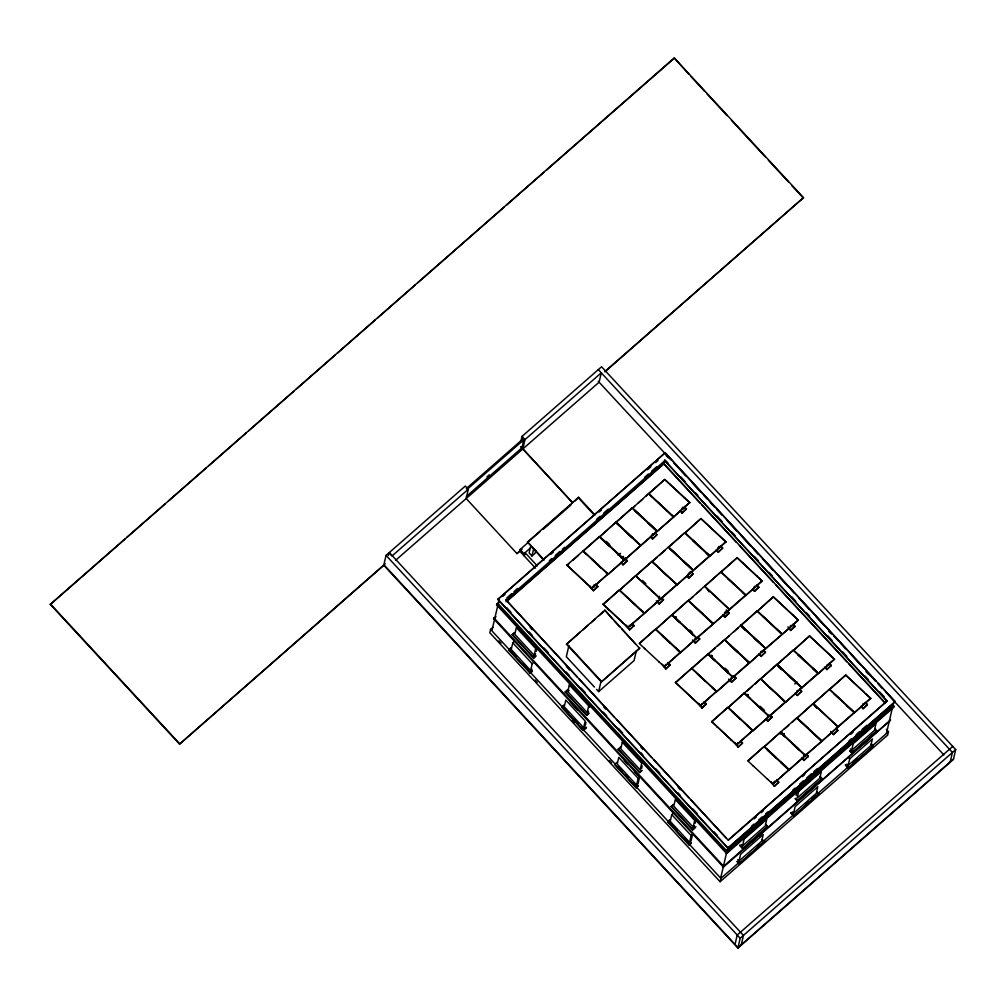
<?xml version="1.0" encoding="UTF-8"?>
<svg xmlns="http://www.w3.org/2000/svg" width="1006" height="1006" viewBox="0 0 1006 1006"><rect width="100%" height="100%" fill="white"/><g stroke="black" fill="none" stroke-linecap="round" stroke-linejoin="round"><path stroke-width="1.5" d="M383.952 565.234L179.546 744.138L50.3 604.417L674.259 57.946L803.505 197.666L604.895 371.843M179.546 744.138L385.235 563.75M466.105 498.611L468.28 489.243L465.313 486.024L386.053 555.4L383.764 565.221L737.901 948.054L953.411 759.429L955.7 749.608L601.563 366.762L522.026 436.39L520.781 441.747M388.404 555.463L389.033 552.784L392 556.004L468.28 489.243M522.428 441.584L523.057 438.905L523.837 439.735L521.963 447.771L466.432 496.373M522.818 448.978L524.994 439.597L601.274 372.836L599.098 382.205L395.685 560.241M492.94 627.329L490.576 629.391L489.796 632.736L720.12 881.734L887.707 735.046L888.487 731.702L886.349 729.388M726.621 853.566L726.885 852.447L894.183 706.011L893.932 707.13L726.621 853.566L496.562 604.858L499.177 601.676M497.819 599.45L665.192 452.75L895.189 701.735L727.879 848.159L497.819 599.45L665.192 452.75M493.619 618.715L493.82 617.822L723.616 866.241L723.415 867.134L493.619 618.715L495.971 616.653M492.135 629.781L497.819 605.348M499.177 599.538L498.171 603.814L726.948 851.126L892.825 705.935L893.491 703.081M505.955 599.928L728.256 840.249L887.116 700.993L664.815 460.673L505.955 599.928L577.218 676.963M466.13 498.473L516.958 553.589L520.542 550.357M528.276 542.36L520.152 549.465L519.762 551.137L535.544 568.189M524.289 556.029L525.069 552.684L530.866 547.604M543.781 560.329L527.559 541.97L578.601 497.291L594.974 514.984M530.803 545.742L529.131 552.91L531.985 555.991L535.104 553.262L535.77 550.383M532.287 671.316L530.162 673.177L508.709 649.989L510.922 647.763M535.821 656.138L533.696 657.999L512.243 634.811L514.456 632.585M531.985 555.991L533.645 548.811M514.217 641.564L512.809 642.809L511.249 649.499L530.627 670.461L532.048 669.216M530.162 673.177L532.375 670.964M530.627 670.461L532.187 663.771L533.608 662.526M533.696 657.999L535.909 655.786M534.161 655.283L535.72 648.593L516.33 627.631L514.783 634.321L534.161 655.283L535.582 654.038M536.211 651.36L536.827 648.681M674.259 57.946L688.984 74.419M574.967 501.013L578.601 497.291M566.479 644.217L604.883 610.177L639.665 648.43L601.374 681.942L566.479 644.217L580.399 632.032M568.868 645.739L566.328 656.692L594.471 687.111M586.347 727.678L583.153 730.469L561.7 707.268L563.913 705.055M588.812 713.43L586.687 715.291L565.234 692.09L567.447 689.877M588.573 711.33L587.152 712.575L567.774 691.612L569.321 684.923L570.742 683.678M593.037 586.196L593.678 586.9L594.181 584.763M593.527 590.195L589.642 586.008L593.402 590.736L597.778 586.473L595.841 584.373M593.402 590.736L597.778 586.473M604.883 610.177L612.164 618.715M583.618 727.753L585.178 721.051L565.8 700.088L564.24 706.79L583.618 727.753L585.039 726.508M587.152 712.575L588.711 705.872L590.132 704.64L589.503 707.319M622.588 560.329L623.343 557.123M583.153 730.469L586.435 727.313M586.687 715.291L588.9 713.065M623.984 557.814L623.242 561.034L623.946 560.405L623.305 559.713M585.354 725.163L585.982 722.484M621.016 562.769L622.953 564.856L627.329 560.606L625.392 558.506M622.953 564.856L627.329 560.606M596.558 689.362L598.633 691.625L601.186 680.672M601.374 681.942L639.791 647.902M664.815 459.616L663.809 463.904L507.137 601.035M664.815 460.673L887.053 701.257M629.706 629.316L625.833 625.128L629.58 629.857L633.969 625.594L632.02 623.506M650.58 536.902L652.517 538.99L656.893 534.739L654.956 532.639M629.58 629.857L633.969 625.594M656.893 534.739L652.517 538.99M636.308 651.008L634.082 660.59L598.633 691.625M616.904 762.334L614.691 764.56L636.144 787.748L638.269 785.887M641.803 770.709L639.678 772.57L618.225 749.382L620.438 747.156M622.312 742.202L620.765 748.904L640.143 769.854L641.702 763.164L622.312 742.202L623.733 740.969M659.031 598.381L659.521 596.244M656.239 600.846L659.144 603.99L663.52 599.727L661.583 597.627M681.703 508.583L682.357 509.288L682.848 507.15M680.131 511.023L682.068 513.123L686.444 508.86L684.508 506.773M659.144 603.99L663.52 599.727M682.068 513.123L686.444 508.86M638.169 778.342L618.791 757.38L617.231 764.082L636.609 785.032L638.169 778.342L639.59 777.097L634.484 771.577M674.938 616.917L675.579 617.621L675.743 616.917M636.144 787.748L638.357 785.535M639.678 772.57L641.891 770.357M639.275 778.443L638.03 783.8L636.609 785.032M641.564 768.622L642.193 765.943M665.897 668.437L662.023 664.249L665.771 668.977L670.159 664.715L668.21 662.627M686.758 576.023L688.708 578.11L693.084 573.86L691.147 571.76M690.191 571.521L689.688 573.659L689.047 572.967L688.343 573.583L688.984 574.275M665.771 668.977L670.159 664.715M693.084 573.86L688.708 578.11M692.43 639.967L695.335 643.111L699.711 638.848L697.774 636.748M719.038 546.271L718.535 548.408L717.894 547.717M709.117 591.855L707.293 589.227M716.322 550.144L718.259 552.244L722.635 547.981L720.698 545.893M695.335 643.111L699.711 638.848M718.259 552.244L722.635 547.981M691.26 843.179L689.135 845.04L667.682 821.839L669.895 819.626M694.794 828.001L692.669 829.862L671.216 806.661L673.429 804.448M673.19 813.426L671.782 814.671L670.222 821.361L689.6 842.324L691.16 835.621L692.581 834.389L691.021 841.079M712.474 656.113L711.77 656.742L711.28 655.346L711.934 656.038M702.087 707.57L698.214 703.37L701.962 708.098L706.338 703.848L704.401 701.748M722.949 615.144L724.886 617.231L729.275 612.981L726.357 609.837M726.382 610.642L725.879 612.78L725.238 612.088L724.521 612.704L725.175 613.409M701.962 708.098L706.338 703.848M724.886 617.231L729.275 612.981M693.134 827.146L694.693 820.443L675.303 799.493L673.756 806.183L693.134 827.146L694.555 825.901M689.135 845.04L691.348 842.814M692.669 829.862L695.938 826.706M695.184 823.222L695.8 820.544M732.305 676.258L731.802 678.396L731.161 677.704M728.608 679.088L731.525 682.231L735.902 677.969L733.965 675.881M752.513 589.277L754.45 591.365L758.826 587.114L756.889 585.014M731.525 682.231L735.902 677.969M754.45 591.365L758.826 587.114M747.961 695.863L747.471 694.467L748.124 695.171M738.278 746.691L734.405 742.491L738.153 747.219L742.529 742.969L740.592 740.869M759.14 654.265L761.077 656.365L765.453 652.102L763.516 650.002M738.153 747.219L742.529 742.969M761.077 656.365L765.453 652.102M720.9 877.094L726.583 852.66M726.948 851.126L727.942 846.851M727.879 848.159L895.239 701.459M720.12 881.734L720.9 878.376L738.593 862.884M777.613 665.909L781.612 669.568M768.496 715.379L767.993 717.517L767.352 716.825M765.767 719.252L767.716 721.352L772.092 717.089L770.156 715.002M788.704 628.398L790.641 630.485L795.017 626.235L793.08 624.135M767.716 721.352L772.092 717.089M738.995 861.048L740.554 854.346L763.24 834.49L761.68 841.192L738.995 861.048L737.7 859.64M742.529 845.87L744.088 839.167L766.773 819.312L765.214 826.014L742.529 845.87L741.233 844.462M737.134 861.689L739.07 863.789L764.107 841.594L762.171 839.494M739.687 845.468L742.604 848.611L767.641 826.416L765.704 824.316M790.641 630.485L795.017 626.235M784.152 734.984L783.661 733.588L784.315 734.292M735.034 944.395L737.209 935.027L952.732 746.402M774.469 785.812L770.583 781.624L774.343 786.34L778.719 782.09L776.783 779.99M737.901 948.054L740.19 938.233L955.7 749.608M795.331 693.385L797.268 695.486L801.644 691.223L799.707 689.123M764.107 841.594L762.083 839.847M742.604 848.611L767.641 826.416M774.343 786.34L778.719 782.09M741.271 944.76L743.447 935.379L389.309 552.545M797.268 695.486L801.644 691.223M804.674 754.5L804.184 756.638L803.53 755.946M801.958 758.386L803.895 760.473L808.283 756.223L806.334 754.123M796.136 795.356L796.752 792.678M824.882 667.519L826.831 669.606L831.208 665.356L829.271 663.256M793.583 813.263L795.142 806.573L817.828 786.717L816.268 793.407L793.583 813.263L792.288 811.867M798.676 791.395L797.117 798.085L819.802 778.229L821.361 771.539L798.676 791.395L797.381 789.999M790.754 812.873L793.659 816.017L818.695 793.809L816.759 791.722M795.243 798.739L797.192 800.839L822.229 778.631L820.292 776.544M803.895 760.473L808.283 756.223M826.831 669.606L831.208 665.356M793.659 816.017L818.695 793.809M797.192 800.839L822.229 778.631M830.554 731.463L833.458 734.606L837.835 730.343L835.898 728.256M833.458 734.606L837.835 730.343M848.171 765.491L849.73 758.788L872.416 738.932L870.856 745.635L848.171 765.491L846.876 764.095M851.705 750.313L853.264 743.61L875.949 723.754L874.39 730.457L851.705 750.313L850.41 748.917M845.329 765.088L848.247 768.232L873.283 746.037L871.347 743.937M849.831 750.966L851.78 753.054L876.817 730.859L874.868 728.759M861.073 706.64L863.01 708.74L867.398 704.477L865.449 702.377M863.01 708.74L867.398 704.477M848.247 768.232L873.283 746.037M851.78 753.054L876.817 730.859M886.437 733.424L892.473 707.47M950.255 761.844L952.443 752.463L598.306 369.617M50.3 604.417L124.731 539.266M127.096 537.191L164.909 504.107M168.455 501.001L206.268 467.903M208.632 465.841L246.432 432.743M248.796 430.681L293.702 391.384M296.066 389.309L335.048 355.181M337.412 353.119L375.225 320.021M377.59 317.959L415.39 284.861M417.754 282.799L504.006 207.299M506.37 205.237L544.183 172.139M546.547 170.077L672.976 59.417M466.344 488.539L523.057 438.905M467.124 489.381L523.837 439.735M605.008 371.403L803.505 197.666M486.917 476.919L489.281 474.857M527.408 542.636L540.172 531.47M542.486 529.433L548.283 524.365M550.609 522.328L555.249 518.266M558.732 515.223L563.373 511.161M566.843 508.118L570.327 505.062M543.353 529.156L571.194 504.786M516.958 553.589L522.089 549.113M502.698 596.445L505.062 594.383M550.936 554.231L553.3 552.168M599.174 512.004L601.525 509.941M647.411 469.789L650.945 466.696M655.648 462.584L657.999 460.522M496.562 604.858L498.913 602.795M506.949 597.79L511.664 593.666M514.016 591.603L517.549 588.51M549.364 560.669L551.716 558.607M555.249 555.513L559.965 551.389M562.316 549.326L564.68 547.264M596.483 519.423L600.016 516.33M603.55 513.236L608.265 509.111M644.783 477.146L648.317 474.052M651.85 470.959L656.566 466.834M506.018 601.802L663.872 463.64L885.343 703.056M566.919 565.095L582.99 551.024L607.863 574.112L591.905 588.497L566.919 565.095L591.905 588.497M583.279 550.772L599.35 536.701L624.349 560.103L608.278 574.175L583.392 551.087L599.35 536.701M615.71 522.378L599.752 536.764L615.71 522.378L640.709 545.78L624.638 559.852L616.716 552.508M615.999 522.127L632.082 508.055L657.069 531.457L640.998 545.541L615.999 522.127L619.507 525.597M634.773 506.119L632.485 508.131L648.442 493.732L673.442 517.147L657.358 531.218L648.317 522.818M652.24 496.951L648.719 493.493L664.803 479.422L689.676 502.51L673.718 516.895L671.455 514.795M567.032 565.41L569.333 563.398M572.779 560.38L578.513 555.362M616.125 522.441L632.082 508.055M638.219 503.101L642.821 499.077M646.267 496.059L648.442 493.732M648.845 493.808L664.803 479.422M512.243 634.811L514.368 632.95M508.709 649.989L510.834 648.128M618.124 555.4L620.488 553.338M621.331 558.28L623.456 556.419M591.792 588.183L607.863 574.112M624.236 559.789L608.278 574.175M624.638 559.852L640.596 545.466M640.872 545.227L656.956 531.143M657.358 531.218L673.442 517.147M673.718 516.895L689.676 502.51M593.678 586.9L594.383 586.284L593.741 585.58M682.357 509.288L683.061 508.671L682.42 507.967M603.097 604.216L619.18 590.145L644.18 613.547L628.096 627.618L603.097 604.216L628.096 627.618M635.54 575.822L619.583 590.208L635.54 575.822L660.54 599.224L644.456 613.295L641.074 610.152M635.83 575.57L651.901 561.499L676.9 584.901L660.829 598.985L635.943 575.885L651.901 561.499M652.19 561.26L668.261 547.176L693.26 570.591L677.189 584.662L652.303 561.574L656.905 557.55M668.55 546.937L684.633 532.866L709.62 556.268L693.549 570.339L668.676 547.251L684.633 532.866M700.993 518.543L685.036 532.928L700.993 518.543L725.992 541.945L709.909 556.016L706.514 552.872M603.223 604.531L619.18 590.145M659.194 555.538L664.941 550.508M582.726 629.995L588.523 624.927M590.849 622.89L595.489 618.828M598.96 615.785L603.6 611.723M627.983 627.304L644.18 613.547M644.456 613.295L660.414 598.91M660.703 598.671L676.787 584.587M693.147 570.276L677.189 584.662M693.423 570.025L709.507 555.953M709.909 556.016L725.867 541.63M565.234 692.09L567.359 690.229M567.774 691.612L569.182 690.368M561.7 707.268L563.825 705.407M639.288 643.337L655.371 629.266L680.37 652.668L664.287 666.739L639.414 643.651L655.371 629.266M671.731 614.943L655.774 629.328L671.731 614.943L696.73 638.345L680.647 652.429L676.133 648.229M672.021 614.704L688.091 600.62L713.091 624.034L697.007 638.106L672.021 614.704L680.056 622.362M693.096 596.671L688.494 600.695L704.452 586.309L729.451 609.711L713.38 623.783L709.985 620.627M704.741 586.058L720.812 571.986L745.811 595.389L729.74 609.46L704.854 586.372L720.812 571.986M721.101 571.735L737.184 557.664L762.171 581.066L746.1 595.137L721.227 572.049L737.184 557.664M672.134 615.006L688.091 600.62M696.542 593.653L701.132 589.629M675.579 617.621L676.296 616.992M680.245 652.353L664.287 666.739M680.647 652.429L696.605 638.03M696.894 637.791L713.091 624.034M713.38 623.783L729.451 609.711M729.614 609.146L745.697 595.074M762.058 580.751L746.1 595.137M675.479 682.458L691.562 668.386L716.435 691.474L700.478 705.86L675.479 682.458L700.478 705.86M691.839 668.135L707.922 654.063L732.921 677.478L716.838 691.55L691.965 668.449L707.922 654.063M708.199 653.825L724.282 639.753L749.281 663.155L733.198 677.227L708.199 653.825L715.115 660.426M729.275 635.792L724.685 639.816L740.642 625.43L765.516 648.518L749.558 662.904L743.912 657.66M740.932 625.179L757.002 611.107L782.002 634.509L765.931 648.581L740.932 625.179L747.835 631.793M773.363 596.784L757.405 611.17L773.363 596.784L798.362 620.186L782.291 634.258L776.632 629.014M675.604 682.772L691.562 668.386M709.469 653.133L715.216 648.103M717.517 646.091L723.251 641.061M733.877 631.768L738.467 627.757M741.045 625.493L757.002 611.107M711.129 656.038L711.833 655.422M618.225 749.382L620.35 747.521M760.712 651.825L761.429 651.209L762.07 651.901M700.352 705.558L716.435 691.474M732.796 677.164L716.838 691.55M733.085 676.912L749.156 662.841M749.558 662.904L765.516 648.518M765.805 648.266L782.002 634.509M782.291 634.258L798.248 619.872M711.67 721.579L727.753 707.507L752.626 730.608L736.669 744.993L711.67 721.579L736.669 744.993M744.113 693.197L728.155 707.583L744.113 693.197L769.112 716.599L753.029 730.67L747.37 725.414M744.39 692.945L760.473 678.874L785.472 702.276L769.389 716.347L744.39 692.945L750.162 698.504M760.75 678.622L776.833 664.551L801.832 687.953L785.749 702.025L760.876 678.937L776.833 664.551M777.122 664.3L793.193 650.228L818.192 673.63L802.109 687.702L777.122 664.3L782.894 669.858M809.553 635.905L793.596 650.291L809.553 635.905L834.552 659.307L818.482 673.379L812.823 668.135M711.795 721.893L727.753 707.507M746.817 691.248L752.551 686.218M754.852 684.206L760.473 678.874M777.236 664.614L793.193 650.228M747.307 695.159L748.024 694.542M794.727 684.03L797.092 681.967M796.903 690.946L797.607 690.33L798.261 691.034M736.543 744.679L752.626 730.608M753.029 730.67L768.986 716.285M769.263 716.033L785.346 701.962M801.707 687.639L785.749 702.025M801.996 687.387L818.067 673.316M818.482 673.379L834.439 658.993M671.216 806.661L673.341 804.8M667.682 821.839L669.807 819.978M747.86 760.712L763.931 746.641L788.93 770.043L772.86 784.114L747.974 761.026L763.931 746.641M780.304 732.318L764.346 746.703L780.304 732.318L805.29 755.72L789.22 769.791L781.297 762.447M780.581 732.066L796.664 717.995L821.663 741.397L805.58 755.468L780.581 732.066L785.221 736.581M813.024 703.672L797.066 718.058L813.024 703.672L838.023 727.074L821.94 741.145L814.03 733.802M813.301 703.42L829.384 689.349L854.383 712.751L838.3 726.822L813.426 703.735L829.384 689.349M829.673 689.097L845.744 675.026L870.743 698.441L854.66 712.512L829.787 689.412L845.744 675.026M784.152 729.363L788.742 725.339M792.187 722.333L796.664 717.995M780.115 734.091L782.24 732.23M783.498 734.292L784.215 733.663M788.817 769.728L772.86 784.114M789.22 769.791L805.177 755.405M805.454 755.154L821.663 741.397M821.94 741.145L837.897 726.76M838.187 726.508L854.257 712.437M870.618 698.126L854.66 712.512M728.319 839.985L887.116 700.993M754.11 818.884L756.462 816.822M761.177 812.697L763.529 810.635M802.411 776.607L804.762 774.545M850.711 734.33L853.063 732.267M751.469 826.253L753.821 824.191M758.524 820.066L762.058 816.985M765.591 813.892L767.943 811.829M792.653 790.213L795.004 788.151M799.707 784.026L803.241 780.945M806.762 777.852L811.477 773.74M813.829 771.677L817.35 768.584M849.114 740.781L851.478 738.718M856.181 734.606L859.715 731.513M862.067 729.451L866.77 725.339M723.616 866.241L890.637 720.057L723.415 867.134M751.733 842.035L755.141 839.054M758.537 836.074L761.944 833.094M863.173 744.49L867.713 740.517M757.48 846.36L759.844 844.285M763.378 841.192L792.891 815.363M805.869 804.008L808.233 801.945M811.767 798.839L815.313 795.746M817.677 793.671L848.36 766.823M853.075 762.686L857.804 758.549M871.963 746.163L888.487 731.702M739.07 863.789L764.9 841.016M953.525 758.989L738.002 947.614L383.877 564.768M664.928 479.736L689.802 502.824M701.107 518.857L725.992 541.945M737.297 557.978L762.171 581.066M773.488 597.099L798.362 620.186M809.679 636.22L834.552 659.307M845.87 675.34L863.953 692.141M866.216 694.241L870.743 698.441M648.719 493.493L673.605 516.581M657.886 502.195L666.94 510.595M684.91 532.614L709.783 555.702M692.945 540.272L700.868 547.616M692.669 540.524L700.578 547.868M706.237 553.111L709.62 556.268M727.728 578.601L735.638 585.945M742.428 592.245L745.811 595.389M757.292 610.856L782.165 633.943M763.064 616.414L770.973 623.77M793.483 649.977L818.356 673.064M798.123 654.491L806.032 661.835M797.833 654.743L805.756 662.086M812.534 668.386L818.192 673.63M834.024 693.863L840.815 700.163M846.461 705.407L854.383 712.751M632.359 507.816L657.232 530.904M634.748 510.218L642.658 517.574M634.459 510.47L642.369 517.813M648.027 523.07L657.069 531.457M669.807 548.295L677.717 555.639M683.376 560.895L691.285 568.239M669.518 548.547L677.428 555.89M683.087 561.134L693.26 570.591M753.481 637.037L762.535 645.437M747.546 632.032L740.642 625.43M754.337 638.332L762.246 645.689M788.541 675.114L797.595 683.502M776.959 664.865L782.605 670.109M788.264 675.353L797.305 683.753M625.166 530.841L633.076 538.185M615.835 522.692L619.231 525.849M624.877 531.093L632.799 538.436M652.026 561.813L654.29 563.913M659.936 569.17L667.858 576.513M674.636 582.814L676.9 584.901M688.381 600.381L713.254 623.469M695.284 606.983L703.194 614.339M724.572 639.502L749.445 662.589M730.343 645.06L738.253 652.404M730.054 645.311L737.976 652.655M743.623 657.899L749.281 663.155M765.113 683.388L773.036 690.732M778.682 695.976L785.472 702.276M796.941 717.743L821.814 740.831M800.462 721.201L808.371 728.558M606.278 541.379L609.649 544.51M599.639 536.45L624.512 559.537M602.016 538.864L609.938 546.208M599.475 537.015L609.649 546.459M616.439 552.759L624.349 560.103M642.469 580.5L645.839 583.631M689.902 630.07L692.153 632.158M685.702 627.606L693.624 634.949M671.857 615.257L679.767 622.601M685.426 627.857L693.335 635.201M724.974 668.147L728.344 671.279M720.761 665.683L728.684 673.027M708.035 654.378L714.826 660.678M720.485 665.922L728.394 673.278M760.033 706.225L764.535 710.399M755.82 703.747L763.73 711.104M790.879 741.824L798.789 749.168M780.417 732.632L784.944 736.832M791.722 743.12L799.644 750.476M586.511 554.482L582.99 551.024M592.157 559.726L601.198 568.126M605.725 572.326L607.989 574.426M619.47 589.893L644.343 612.981M627.505 597.551L635.415 604.908M655.648 629.014L680.534 652.114M662.564 635.629L670.474 642.972M662.275 635.88L670.185 643.224M676.975 649.524L680.37 652.668M697.334 673.957L705.244 681.301M712.034 687.601L716.561 691.788M728.03 707.268L752.903 730.356M732.67 711.77L740.592 719.127M732.393 712.022L740.303 719.365M747.093 725.666L752.74 730.922M764.22 746.389L789.094 769.477M766.597 748.804L775.651 757.191M767.452 750.099L776.494 758.499M781.021 762.686L788.93 770.043M691.097 76.708L704.879 91.596M706.992 93.898L727.124 115.652M731.362 120.23L765.264 156.886M768.433 160.319L788.566 182.073M791.747 185.519L803.404 198.107M665.129 453.027L677.906 466.834M680.031 469.136L714.122 505.993M716.247 508.294L876.012 680.999M878.137 683.313L895.189 701.735M598.256 381.299L670.788 459.717M673.995 463.175L685.727 475.863M692.128 482.779L700.654 492.009M703.86 495.468L707.055 498.926M710.261 502.384L714.524 506.999M716.662 509.3L721.994 515.072M727.325 520.831L736.92 531.206M741.196 535.821L750.79 546.195M753.984 549.666L758.26 554.268M762.523 558.883L773.186 570.415M778.518 576.187L788.126 586.561M791.32 590.019L794.526 593.477M798.789 598.092L809.453 609.623M815.853 616.54L824.392 625.77M828.655 630.385L831.861 633.843M833.987 636.144L838.262 640.759M840.387 643.06L845.719 648.832M851.063 654.592L860.658 664.979M865.99 670.738L875.585 681.125M877.722 683.426L881.985 688.041M886.261 692.656L943.854 754.915M666.123 455.492L668.248 457.793M828.919 631.479L831.057 633.78M866.166 671.744L868.291 674.045M665.871 460.773L668.009 463.074M680.785 476.882L685.036 481.484M695.687 493.003L697.824 495.304M716.989 516.015L722.308 521.774M731.89 532.136L735.084 535.582M754.249 556.305L758.511 560.908M769.15 572.427L772.357 575.872M791.521 596.596L795.771 601.198M806.422 612.704L809.616 616.162M827.712 635.729L831.975 640.332M842.626 651.838L846.889 656.453M864.984 676.019L868.178 679.465M879.885 692.128L884.148 696.73M664.878 465.049L700.013 503.038M702.15 505.339L736.216 542.171M739.41 545.629L773.488 582.461M775.613 584.763L846.951 661.885M849.077 664.186L884.211 702.175M684.382 507.301L686.318 509.401M720.573 546.421L722.509 548.522M756.764 585.542L758.7 587.642M792.954 624.676L794.891 626.763M829.145 663.797L831.082 665.884M865.336 702.917L867.273 705.017M718.598 547.088L719.252 547.792M754.789 586.209L755.443 586.913M790.98 625.342L791.634 626.034M827.171 664.463L827.812 665.155M864.003 704.275L863.362 703.584L862.645 704.2L863.299 704.904M754.085 586.838L754.726 587.529M790.276 625.958L790.917 626.65M680.257 510.495L682.194 512.582M716.448 549.616L718.385 551.703M752.639 588.736L754.575 590.836M787.849 626.813L790.766 629.957M825.008 666.978L826.957 669.078M861.199 706.099L863.135 708.199M874.792 729.124L876.729 731.211M871.259 744.302L873.195 746.389M741.548 626.248L745.421 630.448M816.834 707.646L813.929 704.502L816.709 708.174M727.2 611.422L729.149 613.509M765.327 652.643L763.391 650.542L764.233 650.014M799.581 689.663L801.518 691.763M835.772 728.784L837.709 730.884M849.919 750.602L851.856 752.702M650.693 536.361L652.643 538.462M686.884 575.482L688.821 577.582M723.075 614.603L725.012 616.703M759.266 653.724L761.202 655.824M795.457 692.845L797.393 694.945M831.648 731.978L833.584 734.066M848.435 757.392L849.73 758.788M845.417 764.736L848.322 767.88M522.026 436.39L524.994 439.597M578.45 497.957L593.804 514.556M625.267 559.047L627.203 561.134M661.458 598.168L663.394 600.268M697.648 637.288L699.585 639.388M733.839 676.409L735.776 678.509M770.03 715.53L771.967 717.63M806.208 754.651L808.158 756.751M521.183 446.941L521.963 447.771M522.843 448.839L572.64 502.673M520.831 446.827L572.615 502.811M659.483 598.834L660.137 599.526M731.865 677.076L732.506 677.78M768.056 716.197L768.697 716.901M804.247 755.317L804.888 756.022M694.97 638.571L695.611 639.275M820.204 776.896L822.141 778.996M621.142 562.228L623.079 564.328M657.333 601.349L659.27 603.449M693.524 640.482L695.46 642.57M729.702 679.603L731.651 681.691M765.893 718.724L767.83 720.812M802.084 757.845L804.02 759.945M816.671 792.074L818.607 794.174M795.331 798.387L797.268 800.474M595.715 584.914L597.652 587.014M631.906 624.034L633.843 626.134M668.085 663.155L670.034 665.255M706.212 704.376L704.238 701.924M740.466 741.409L742.403 743.497M776.657 780.53L778.594 782.618M775.337 781.888L774.683 781.197L773.979 781.813L774.62 782.517M629.215 625.33L629.869 626.021M665.406 664.45L666.06 665.142M701.597 703.571L702.251 704.263M737.788 742.692L738.429 743.396M614.276 620.991L619.57 626.713M621.683 629.001L635.427 643.865M790.829 812.508L793.734 815.652M527.559 541.97L543.932 559.663M525.069 552.684L537.355 565.95M520.152 549.465L524.679 554.356M765.616 824.681L767.553 826.769M566.604 643.677L601.5 681.402M742.793 837.772L744.088 839.167M739.775 845.115L742.68 848.259M579.343 679.264L614.44 717.215M616.565 719.516L651.674 757.455M653.799 759.756L688.896 797.708M691.021 800.009L726.131 837.948M530.149 627.467L532.275 629.769M566.353 666.613L569.547 670.059M603.613 706.891L605.75 709.192M640.885 747.181L643.01 749.483M678.145 787.472L680.282 789.773M506.622 607.586L510.885 612.189M528.967 631.743L532.161 635.188M543.869 647.851L548.119 652.441M566.202 672.008L569.396 675.454M581.103 688.104L585.366 692.706M603.449 712.261L606.643 715.719M618.35 728.369L622.601 732.972M640.684 752.526L642.821 754.827M655.585 768.622L659.848 773.224M677.931 792.778L680.056 795.08M692.832 808.887L697.083 813.489M714.109 831.887L717.303 835.345M497.882 599.186L727.942 847.895M737.209 861.337L739.146 863.437M496.826 603.738L726.885 852.447M569.321 684.923L588.711 705.872M512.331 634.446L533.784 657.647M565.322 691.738L586.775 714.926M618.313 749.017L639.766 772.218M671.304 806.309L692.757 829.51M570.276 702.163L577.419 709.884M624.286 760.549L627.342 763.856M512.809 642.809L532.187 663.771M671.782 814.671L691.16 835.621M490.576 629.391L516.166 657.056M522.567 663.973L568.415 713.543M573.747 719.303L578.01 723.918M581.216 727.376L615.332 764.258M617.47 766.572L621.733 771.174M624.927 774.633L628.134 778.091M632.397 782.706L677.176 831.119M683.577 838.036L720.9 878.376M508.797 649.625L530.25 672.825M561.788 706.916L583.241 730.105M614.779 764.195L636.232 787.396M667.77 821.487L689.223 844.675M498.875 640.885L501.001 643.186M535.054 679.993L537.179 682.294M572.288 720.258L574.413 722.56M609.535 760.511L611.661 762.812M386.053 555.4L740.19 938.233M50.401 603.965L179.646 743.698M865.877 694.153L865.261 693.574M829.988 663.268L829.271 663.885M793.369 615.546L792.741 614.968M836.615 728.256L835.911 728.872M793.797 624.135L793.093 624.764M779.109 602.317L778.493 601.739M757.178 576.425L756.55 575.847M800.424 689.135L799.72 689.751M742.931 563.197L742.302 562.618M807.063 754.123L806.347 754.752M721.415 545.893L720.711 546.51M770.873 715.002L770.156 715.618M684.797 498.184L684.168 497.605M670.549 484.955L669.921 484.376M734.682 675.881L733.978 676.497M767.855 779.474L767.226 778.895M753.607 766.245L752.978 765.667M655.497 532.199L654.793 532.815M731.664 740.353L731.035 739.762M717.416 727.124L716.788 726.546M662.3 597.639L661.596 598.256M659.282 662.099L658.666 661.52M645.035 648.87L644.418 648.292M632.749 623.506L632.032 624.122M623.104 622.978L622.475 622.4M608.844 609.749L608.228 609.171M652.856 533.834L652.152 534.463L652.793 535.154L653.498 534.538L652.856 533.834M596.382 583.933L595.841 585.002L596.382 583.933M625.946 558.066L625.405 559.135L625.946 558.066M685.061 506.32L684.52 507.389L685.061 506.32"/></g></svg>
